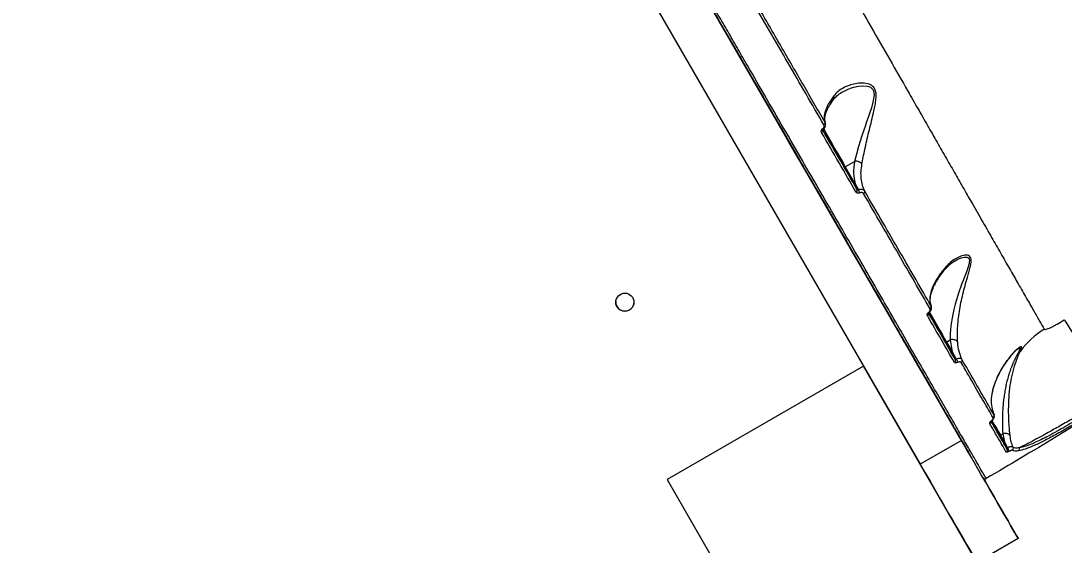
# Model space of a CAD drawing. Header units: millimetres. Extents: x -5713 to 5719, y -6024 to 5481.
# Drawn here: x 1349.4 to 1809.2, y 352.9 to 584.2 of the extents above; entities that cross this region are included whole.
import ezdxf

# ---------------------------------------------------------------- set-up
doc = ezdxf.new("R2010")
doc.units = ezdxf.units.MM
for name, color, linetype in [('DIKOM_ОБЪЕКТ', 7, 'Continuous'), ('DIKOM_РАЗМЕР_ЗОНА', 7, 'Continuous'), ('DIKOM_РАЗМЕР_ОБЪЕКТА', 7, 'Continuous')]:
    doc.layers.add(name, color=color, linetype=linetype)
doc.styles.add('style1', font='arial.ttf', dxfattribs={"width": 0.8})
doc.dimstyles.new('1-50', dxfattribs={"dimtxt": 300, "dimasz": 200, "dimexe": 100, "dimexo": 0, "dimgap": 100, "dimtad": 1, "dimdec": 0, "dimtxsty": 'style1', "dimcen": 0, "dimclrd": 7, "dimclre": 7, "dimadec": 1, "dimazin": 2, "dimtfac": 1, "dimtdec": 0, "dimtmove": 1, "dimatfit": 3, "dimfxl": 0, "dimlwd": 25, "dimlwe": 18, "dimarcsym": 0})

# ---------------------------------------------------------------- blocks, each defined once
blk = doc.blocks.new('*D16')
at = {"layer": 'Defpoints', "color": 0, "transparency": 16777216}
for p in [(2713.82, 2377.67), (-3598.04, -60.3), (-3598.04, -5183.86)]:
    blk.add_point(p, dxfattribs=at)
at = {"layer": 'DIKOM_РАЗМЕР_ОБЪЕКТА', "color": 7, "lineweight": 18, "transparency": 16777216}
for p, q in [((2713.82, 2377.67), (2713.82, -5283.86)), ((-3598.04, -60.3), (-3598.04, -5283.86))]:
    blk.add_line(p, q, dxfattribs=at)
at = {"layer": 'DIKOM_РАЗМЕР_ОБЪЕКТА', "color": 7, "lineweight": 25, "transparency": 16777216}
blk.add_line((2513.82, -5183.86), (-3398.04, -5183.86), dxfattribs=at)
at = {"layer": 'DIKOM_РАЗМЕР_ОБЪЕКТА', "color": 7, "transparency": 16777216}
for points in [[(-3398.04, -5150.53), (-3398.04, -5217.2), (-3598.04, -5183.86)], [(2513.82, -5150.53), (2513.82, -5217.2), (2713.82, -5183.86)]]:
    blk.add_solid(points, dxfattribs=at)
at = {"layer": 'DIKOM_РАЗМЕР_ОБЪЕКТА', "color": 0, "transparency": 16777216, "insert": (-444.93, -4930.59), "char_height": 300, "attachment_point": 5, "style": 'style1'}
blk.add_mtext('6300', dxfattribs=at)
blk = doc.blocks.new('*D15')
at = {"layer": 'Defpoints', "color": 0, "transparency": 16777216}
for p in [(-612.28, 3980.94), (4699.87, 3980.94), (684.19, -2271.39)]:
    blk.add_point(p, dxfattribs=at)
at = {"layer": 'DIKOM_РАЗМЕР_ОБЪЕКТА', "color": 7, "lineweight": 18, "transparency": 16777216}
for p, q in [((-612.28, 3980.94), (4799.87, 3980.94)), ((684.19, -2271.39), (4799.87, -2271.39))]:
    blk.add_line(p, q, dxfattribs=at)
at = {"layer": 'DIKOM_РАЗМЕР_ОБЪЕКТА', "color": 7, "lineweight": 25, "transparency": 16777216}
blk.add_line((4699.87, -2071.39), (4699.87, 3780.94), dxfattribs=at)
at = {"layer": 'DIKOM_РАЗМЕР_ОБЪЕКТА', "color": 7, "transparency": 16777216}
for points in [[(4666.54, 3780.94), (4733.21, 3780.94), (4699.87, 3980.94)], [(4666.54, -2071.39), (4733.21, -2071.39), (4699.87, -2271.39)]]:
    blk.add_solid(points, dxfattribs=at)
at = {"layer": 'DIKOM_РАЗМЕР_ОБЪЕКТА', "color": 0, "transparency": 16777216, "insert": (4446.7, 2209.88), "char_height": 300, "attachment_point": 5, "rotation": 90, "style": 'style1'}
blk.add_mtext('6250', dxfattribs=at)
blk = doc.blocks.new('*D14')
at = {"layer": 'Defpoints', "color": 0, "transparency": 16777216}
for p in [(3820.87, 1133.89), (-5713.04, -129.05), (3820.87, -5924.39)]:
    blk.add_point(p, dxfattribs=at)
at = {"layer": 'DIKOM_РАЗМЕР_ЗОНА', "color": 7, "lineweight": 18, "transparency": 16777216}
for p, q in [((3820.87, 1133.89), (3820.87, -6024.39)), ((-5713.04, -129.05), (-5713.04, -6024.39))]:
    blk.add_line(p, q, dxfattribs=at)
at = {"layer": 'DIKOM_РАЗМЕР_ЗОНА', "color": 7, "lineweight": 25, "transparency": 16777216}
blk.add_line((-5513.04, -5924.39), (3620.87, -5924.39), dxfattribs=at)
at = {"layer": 'DIKOM_РАЗМЕР_ЗОНА', "color": 7, "transparency": 16777216}
for points in [[(-5513.04, -5891.06), (-5513.04, -5957.73), (-5713.04, -5924.39)], [(3620.87, -5891.06), (3620.87, -5957.73), (3820.87, -5924.39)]]:
    blk.add_solid(points, dxfattribs=at)
at = {"layer": 'DIKOM_РАЗМЕР_ЗОНА', "color": 0, "transparency": 16777216, "insert": (-409.5, -5671.22), "char_height": 300, "attachment_point": 5, "style": 'style1'}
blk.add_mtext('9600', dxfattribs=at)
blk = doc.blocks.new('*D13')
at = {"layer": 'Defpoints', "color": 0, "transparency": 16777216}
for p in [(-612.24, 5480.95), (971.69, -4271.39), (5619.37, -4271.39)]:
    blk.add_point(p, dxfattribs=at)
at = {"layer": 'DIKOM_РАЗМЕР_ЗОНА', "color": 7, "lineweight": 18, "transparency": 16777216}
for p, q in [((-612.24, 5480.95), (5719.37, 5480.95)), ((971.69, -4271.39), (5719.37, -4271.39))]:
    blk.add_line(p, q, dxfattribs=at)
at = {"layer": 'DIKOM_РАЗМЕР_ЗОНА', "color": 7, "lineweight": 25, "transparency": 16777216}
blk.add_line((5619.37, 5280.95), (5619.37, -4071.39), dxfattribs=at)
at = {"layer": 'DIKOM_РАЗМЕР_ЗОНА', "color": 7, "transparency": 16777216}
for points in [[(5586.04, 5280.95), (5652.71, 5280.95), (5619.37, 5480.95)], [(5586.04, -4071.39), (5652.71, -4071.39), (5619.37, -4271.39)]]:
    blk.add_solid(points, dxfattribs=at)
at = {"layer": 'DIKOM_РАЗМЕР_ЗОНА', "color": 0, "transparency": 16777216, "insert": (5366.2, 2209.88), "char_height": 300, "attachment_point": 5, "rotation": 90, "style": 'style1'}
blk.add_mtext('9750', dxfattribs=at)

msp = doc.modelspace()

# ---------------------------------------------------------------- linework, layer by layer
at = {"layer": 'DIKOM_ОБЪЕКТ', "color": 7, "linetype": 'Continuous', "lineweight": 15}
for p, q in [((1763.94, 399.05), (1363.94, 1091.87)), ((1345.75, 1081.37), (1745.75, 388.55)), ((1651.42, 593.95), (1692.5, 522.8)), ((1704.03, 538.77), (1703.76, 539.64)), ((1704.02, 538.56), (1704, 538.85)), ((1712.07, 519.9), (1716.49, 512.24)), ((1712.7, 519.81), (1716.78, 522.17)), ((1712.7, 519.81), (1717.11, 512.16)), ((1716.78, 522.17), (1716.78, 522.17)), ((1694.66, 519.05), (1708.78, 494.59)), ((1717.11, 512.16), (1718.51, 509.58)), ((1710.36, 491.86), (1723.27, 469.5)), ((1750.72, 457.94), (1750.44, 458.75)), ((1756.72, 442.56), (1759.21, 438.24)), ((1757.34, 442.48), (1758.89, 443.37)), ((1757.34, 442.48), (1759.84, 438.16)), ((1758.89, 443.37), (1758.89, 443.37)), ((1758.89, 443.37), (1759.84, 438.16)), ((1759.21, 438.24), (1761.23, 434.75)), ((1759.84, 438.16), (1761.59, 434.97)), ((1742.7, 435.84), (1743.11, 435.14)), ((1743.43, 434.57), (1751.94, 419.84)), ((1785.84, 436.56), (1785.94, 436.68)), ((1720.75, 431.86), (1634.15, 381.86)), ((1720.75, 431.86), (1634.15, 381.86)), ((1720.75, 431.85), (1634.15, 381.85)), ((1770.75, 345.25), (1720.75, 431.85)), ((1720.75, 431.85), (1720.75, 431.85)), ((1751.75, 420.17), (1751.92, 419.88)), ((1751.81, 420.21), (1751.82, 420.19)), ((1751.94, 419.84), (1751.82, 420.2)), ((1778.4, 410.01), (1778.25, 410.37)), ((1780.47, 401.42), (1782.27, 398.31)), ((1781.1, 401.33), (1782.11, 401.92)), ((1781.1, 401.33), (1782.89, 398.23)), ((1782.11, 401.92), (1782.11, 401.92)), ((1782.11, 401.92), (1782.89, 398.23)), ((1763.94, 399.05), (1745.75, 388.55)), ((1782.27, 398.31), (1784.05, 395.22)), ((1782.89, 398.23), (1784.2, 395.83)), ((1634.15, 381.85), (1634.15, 381.86)), ((1634.15, 381.85), (1684.15, 295.25)), ((1788.94, 355.75), (1770.75, 345.25)), ((1788.94, 355.75), (1788.94, 355.75))]:
    msp.add_line(p, q, dxfattribs=at)
at = {"layer": 'DIKOM_ОБЪЕКТ', "color": 7, "linetype": 'Continuous', "lineweight": 15, "flags": 128}
for points in [[(1652.25, 592.51), (1657.27, 583.8), (1662.21, 575.25), (1667.06, 566.85), (1671.81, 558.63), (1676.46, 550.57), (1681, 542.7), (1685.44, 535.02), (1689.76, 527.54), (1693.96, 520.27), (1698.04, 513.2), (1701.99, 506.35), (1705.81, 499.73), (1709.5, 493.34), (1713.06, 487.19), (1716.47, 481.27), (1719.74, 475.61), (1722.86, 470.2), (1725.84, 465.05), (1728.66, 460.16), (1731.33, 455.54), (1733.84, 451.19), (1736.19, 447.12), (1738.38, 443.33), (1740.4, 439.82), (1742.26, 436.6), (1743.95, 433.67), (1745.48, 431.03), (1746.83, 428.69), (1748.01, 426.65), (1749.02, 424.9), (1749.85, 423.46), (1750.51, 422.32), (1750.99, 421.48), (1751.3, 420.94), (1751.43, 420.71), (1751.39, 420.79), (1751.17, 421.17), (1750.77, 421.86), (1750.2, 422.85), (1749.46, 424.14), (1748.54, 425.74), (1747.44, 427.63), (1746.17, 429.82), (1744.74, 432.31), (1743.13, 435.1), (1741.35, 438.17), (1739.41, 441.54), (1737.3, 445.19), (1735.03, 449.12), (1732.6, 453.33), (1730.01, 457.82), (1727.27, 462.57), (1724.37, 467.59), (1721.32, 472.87), (1718.12, 478.41), (1714.78, 484.2), (1711.3, 490.23), (1707.68, 496.51), (1703.92, 503.01), (1700.03, 509.75), (1696.01, 516.71), (1691.87, 523.88), (1687.61, 531.26), (1683.23, 538.84), (1678.75, 546.61), (1674.15, 554.58), (1669.45, 562.72), (1664.65, 571.03), (1659.76, 579.51), (1654.77, 588.14)], [(1663.94, 572.26), (1663.35, 573.28), (1662.81, 574.21), (1662.38, 574.97), (1662.08, 575.48), (1661.94, 575.71), (1661.99, 575.64), (1662.21, 575.26), (1662.58, 574.61), (1663.07, 573.76), (1663.64, 572.78), (1664.24, 571.74), (1664.81, 570.76), (1665.3, 569.9), (1665.67, 569.26), (1665.89, 568.88), (1665.93, 568.8), (1665.8, 569.03), (1665.5, 569.55), (1665.07, 570.31), (1664.53, 571.24), (1663.94, 572.26)], [(1663.94, 572.26), (1663.35, 573.28), (1662.81, 574.21), (1662.38, 574.97), (1662.08, 575.49), (1661.95, 575.72), (1661.99, 575.64), (1662.21, 575.26), (1662.58, 574.62), (1663.07, 573.76), (1663.64, 572.78), (1664.24, 571.74), (1664.81, 570.76), (1665.3, 569.9), (1665.67, 569.26), (1665.89, 568.88), (1665.93, 568.81), (1665.8, 569.04), (1665.5, 569.55), (1665.07, 570.31), (1664.53, 571.24), (1663.94, 572.26)], [(1678.65, 546.77), (1677.71, 548.41), (1676.8, 549.99), (1675.95, 551.46), (1675.2, 552.75), (1674.58, 553.83), (1674.11, 554.65), (1673.8, 555.19), (1673.66, 555.42), (1673.71, 555.35), (1673.93, 554.96), (1674.32, 554.27), (1674.88, 553.32), (1675.56, 552.13), (1676.36, 550.74), (1677.25, 549.21), (1678.18, 547.6), (1679.13, 545.95), (1680.06, 544.33), (1680.95, 542.8), (1681.75, 541.42), (1682.43, 540.23), (1682.98, 539.27), (1683.38, 538.59), (1683.6, 538.2), (1683.65, 538.11)], [(1711.22, 552.65), (1712.18, 553.18), (1713.65, 553.87), (1715.03, 554.4), (1716.46, 554.84), (1718.56, 555.3), (1720.47, 555.49), (1722.42, 555.36), (1723.16, 555.16), (1723.78, 554.89), (1724.84, 553.92), (1725.17, 553.25), (1725.35, 552.44), (1725.4, 551.63), (1725.34, 550.69), (1724.89, 548.29), (1724.2, 545.83), (1723.39, 543.33), (1722.76, 541.48), (1722.13, 539.63), (1721.42, 537.56), (1720.88, 535.95), (1720.05, 533.43), (1719.29, 531.03), (1718.58, 528.7), (1717.61, 525.29), (1716.78, 522.17), (1716.78, 522.17)], [(1702.82, 535.92), (1702.86, 535.81), (1702.87, 535.68), (1702.84, 535.55), (1702.78, 535.41), (1702.69, 535.27), (1702.57, 535.13), (1702.42, 535.01), (1702.26, 534.9)], [(1703.07, 536.49), (1703.93, 534.99), (1705.11, 532.95), (1706.32, 530.86), (1707.52, 528.77), (1708.71, 526.72), (1709.84, 524.76), (1710.9, 522.93), (1711.85, 521.27), (1712.7, 519.81)], [(1692.5, 522.8), (1691.91, 523.82), (1691.37, 524.75), (1690.93, 525.5), (1690.64, 526.02), (1690.5, 526.25), (1690.55, 526.17), (1690.76, 525.8), (1691.14, 525.15), (1691.63, 524.3), (1692.2, 523.31), (1692.8, 522.28), (1693.36, 521.29), (1693.86, 520.44), (1694.23, 519.8), (1694.45, 519.42), (1694.49, 519.34), (1694.36, 519.57), (1694.06, 520.09), (1693.62, 520.84), (1693.09, 521.77), (1692.5, 522.8)], [(1705.36, 500.52), (1704.41, 502.15), (1703.5, 503.73), (1702.66, 505.2), (1701.91, 506.49), (1701.29, 507.57), (1700.81, 508.39), (1700.5, 508.93), (1700.37, 509.17), (1700.41, 509.09), (1700.64, 508.7), (1701.03, 508.02), (1701.58, 507.06), (1702.27, 505.87), (1703.07, 504.48), (1703.95, 502.96), (1704.89, 501.34), (1705.84, 499.69), (1706.77, 498.08), (1707.65, 496.55), (1708.45, 495.16), (1709.14, 493.97), (1709.69, 493.02), (1710.09, 492.33), (1710.31, 491.94), (1710.36, 491.86), (1710.22, 492.1), (1709.91, 492.64), (1709.43, 493.46), (1708.81, 494.54), (1708.06, 495.83), (1707.22, 497.3), (1706.31, 498.88), (1705.36, 500.52)], [(1761.12, 478.33), (1762.07, 478.87), (1763.71, 479.57), (1765.26, 479.95), (1765.84, 479.98), (1766.32, 479.91), (1767.1, 479.43), (1767.31, 479), (1767.39, 478.44), (1767.37, 477.84), (1767.25, 477.12), (1766.7, 475.15), (1765.94, 473.05), (1765.1, 470.86), (1764.6, 469.55), (1764.12, 468.27), (1763.5, 466.59), (1763.07, 465.36), (1762.6, 464), (1761.83, 461.55), (1761.15, 459.18), (1760.54, 456.8), (1759.79, 453.16), (1759.25, 449.6), (1759.08, 447.88), (1758.96, 446.29), (1758.89, 443.37), (1758.89, 443.37)], [(1727.77, 461.7), (1726.82, 463.34), (1725.91, 464.92), (1725.07, 466.38), (1724.32, 467.68), (1723.7, 468.76), (1723.22, 469.58), (1722.91, 470.12), (1722.78, 470.35), (1722.82, 470.27), (1723.04, 469.89), (1723.44, 469.2), (1723.99, 468.25), (1724.68, 467.06), (1725.48, 465.67), (1726.36, 464.14), (1727.29, 462.53), (1728.25, 460.88), (1729.18, 459.26), (1730.06, 457.73), (1730.86, 456.35), (1731.55, 455.16), (1732.1, 454.2), (1732.49, 453.52), (1732.72, 453.13), (1732.77, 453.04)], [(1749.51, 455.66), (1749.55, 455.62), (1749.59, 455.59), (1749.63, 455.56), (1749.65, 455.55), (1749.67, 455.56), (1749.67, 455.56)], [(1749.72, 455.68), (1749.73, 455.67), (1750.94, 453.57), (1752.15, 451.47), (1753.34, 449.42), (1754.47, 447.45), (1755.54, 445.61), (1756.5, 443.94), (1757.34, 442.48)], [(1809.16, 452.27), (1809.55, 451.68), (1810.13, 450.8), (1810.9, 449.62), (1811.85, 448.17), (1812.97, 446.45), (1814.26, 444.48), (1815.7, 442.28), (1817.28, 439.87), (1818.98, 437.27), (1820.79, 434.51), (1822.7, 431.61), (1824.67, 428.59), (1826.71, 425.48), (1828.78, 422.32), (1830.87, 419.13)], [(1737.14, 445.46), (1736.56, 446.49), (1736.02, 447.42), (1735.58, 448.17), (1735.28, 448.69), (1735.15, 448.92), (1735.19, 448.84), (1735.41, 448.46), (1735.78, 447.82), (1736.28, 446.97), (1736.85, 445.98), (1737.44, 444.95), (1738.01, 443.96), (1738.5, 443.11), (1738.88, 442.46), (1739.09, 442.09), (1739.14, 442.01), (1739.01, 442.24), (1738.71, 442.76), (1738.27, 443.51), (1737.73, 444.44), (1737.14, 445.46)], [(1745.2, 431.51), (1744.25, 433.15), (1743.34, 434.73), (1742.5, 436.19), (1741.75, 437.49), (1741.13, 438.56), (1740.65, 439.39), (1740.34, 439.93), (1740.21, 440.16), (1740.25, 440.08), (1740.48, 439.69), (1740.87, 439.01), (1741.42, 438.06), (1742.11, 436.86), (1742.91, 435.48), (1743.79, 433.95), (1744.73, 432.33), (1745.68, 430.69), (1746.61, 429.07), (1747.49, 427.54), (1748.29, 426.16), (1748.98, 424.97), (1749.53, 424.01), (1749.93, 423.33), (1750.15, 422.94), (1750.2, 422.86), (1750.06, 423.09), (1749.75, 423.63), (1749.27, 424.46), (1748.65, 425.53), (1747.9, 426.83), (1747.06, 428.29), (1746.15, 429.87), (1745.2, 431.51)], [(1758.18, 409.03), (1758.23, 408.94), (1758.45, 408.56), (1758.85, 407.87), (1759.4, 406.92), (1760.09, 405.73), (1760.89, 404.34), (1761.77, 402.81), (1762.7, 401.2), (1763.65, 399.55), (1764.59, 397.93), (1765.47, 396.4), (1766.27, 395.02), (1766.96, 393.83), (1767.51, 392.87), (1767.9, 392.19), (1768.13, 391.8), (1768.17, 391.72), (1768.04, 391.96), (1767.73, 392.5), (1767.25, 393.32), (1766.63, 394.4), (1765.88, 395.69), (1765.04, 397.15), (1764.12, 398.73), (1763.18, 400.37), (1763.18, 400.37)], [(1760.9, 404.32), (1760.31, 405.34), (1759.77, 406.27), (1759.34, 407.03), (1759.04, 407.54), (1758.91, 407.77), (1758.95, 407.69), (1759.17, 407.32), (1759.54, 406.67), (1760.03, 405.82), (1760.6, 404.83), (1761.2, 403.8), (1761.77, 402.81), (1762.26, 401.96), (1762.63, 401.32), (1762.85, 400.94), (1762.9, 400.86), (1762.76, 401.09), (1762.46, 401.61), (1762.03, 402.37), (1761.49, 403.3), (1760.9, 404.32)], [(1777.31, 407.9), (1778.23, 406.3), (1779.29, 404.46), (1780.26, 402.79), (1781.1, 401.33)], [(1763.94, 399.05), (1763.35, 400.07), (1762.81, 401.01), (1762.38, 401.76), (1762.08, 402.28), (1761.94, 402.51), (1761.99, 402.43), (1762.21, 402.05), (1762.58, 401.41), (1763.07, 400.56), (1763.64, 399.57), (1764.24, 398.54), (1764.81, 397.55), (1765.3, 396.7), (1765.67, 396.05), (1765.89, 395.68), (1765.93, 395.6), (1765.8, 395.83), (1765.5, 396.35), (1765.07, 397.1), (1764.53, 398.03), (1763.94, 399.05)], [(1788.94, 355.75), (1788.84, 355.92), (1788.56, 356.41), (1788.09, 357.23), (1787.43, 358.36), (1786.6, 359.81), (1785.59, 361.55), (1784.42, 363.58), (1783.09, 365.88), (1781.62, 368.43), (1780.01, 371.22), (1778.28, 374.22), (1776.44, 377.4), (1774.5, 380.75), (1772.49, 384.24), (1770.41, 387.85), (1768.28, 391.53), (1766.12, 395.28), (1763.94, 399.05)], [(1745.75, 388.55), (1747.93, 384.78), (1750.09, 381.03), (1752.22, 377.35), (1754.3, 373.74), (1756.32, 370.25), (1758.25, 366.9), (1760.09, 363.72), (1761.82, 360.72), (1763.43, 357.93), (1764.9, 355.38), (1766.23, 353.08), (1767.4, 351.05), (1768.41, 349.31), (1769.25, 347.86), (1769.9, 346.73), (1770.37, 345.91), (1770.66, 345.42), (1770.75, 345.25)], [(1773.46, 382.57), (1774.51, 380.76), (1776.44, 377.41), (1778.28, 374.22), (1780.01, 371.22), (1781.62, 368.44), (1783.09, 365.89), (1784.42, 363.59), (1785.59, 361.56), (1786.6, 359.81), (1787.43, 358.37), (1788.09, 357.23), (1788.56, 356.41), (1788.84, 355.92), (1788.94, 355.75)]]:
    msp.add_lwpolyline(points, dxfattribs=at)
at = {"layer": 'DIKOM_ОБЪЕКТ', "color": 7, "linetype": 'Continuous', "lineweight": 15}
msp.add_circle((1615.57, 460.04), 4, dxfattribs=at)
for centre, radius, start, end in [((1702.91, 539.18), 0.908, 290.8245, 8.4286), ((1703.52, 537.13), 0.917, 213.0262, 239.0063), ((1716.84, 512.52), 0.454, 218.258, 306.3703), ((1717.13, 509.4), 0.883, 291.4602, 16.7775), ((1712.09, 505.89), 7.41, 18.7709, 29.9251), ((1720.41, 508.8), 0.905, 292.4352, 13.6796), ((1615.57, 460.04), 4, 174.6099, 301.1812), ((1615.57, 460.04), 4, 301.1812, 354.6099), ((1748.51, 454.94), 0.922, 295.4618, 23.9118), ((1749.68, 458.01), 0.93, 295.7874, 20.7643), ((1822.19, 414.14), 40.44, 122.6751, 143.0489), ((1759.57, 438.52), 0.454, 218.258, 306.3703), ((1788.52, 439.74), 1.87, 285.5918, 316.3577), ((1760.38, 434.34), 0.943, 297.0932, 26.0874), ((1757.85, 432.33), 4.58, 14.4658, 35.1855), ((1763.33, 434.3), 0.951, 297.5224, 23.4672), ((1777.38, 409.89), 0.977, 299.3698, 25.9133), ((1775.91, 407.35), 0.999, 299.9161, 7.4222), ((1777.2, 407.85), 0.0781, 232.9299, 292.4347), ((1782.62, 398.59), 0.454, 218.258, 306.3703), ((1781.91, 393.75), 3.09, 9.4899, 42.4057), ((1785.78, 395.56), 1.01, 301.3216, 27.2309), ((1788.49, 395.29), 1.02, 304.6151, 28.718), ((1783.19, 394.73), 0.993, 300.2968, 29.6226), ((1774.3, 383.1), 1, 210, 225.5001)]:
    msp.add_arc(centre, radius, start, end, dxfattribs=at)
for points, knots in [([(1774.81, 382.24), (1774.73, 382.36), (1774.58, 382.62), (1773.52, 384.47), (1771.85, 387.35), (1769.56, 391.33), (1766.66, 396.34), (1763.19, 402.35), (1759.17, 409.31), (1754.63, 417.17), (1749.59, 425.9), (1744.09, 435.44), (1738.14, 445.74), (1731.79, 456.74), (1725.05, 468.42), (1717.96, 480.7), (1710.55, 493.54), (1702.84, 506.89), (1694.87, 520.69), (1686.66, 534.91), (1678.24, 549.49), (1671.15, 561.77), (1665.52, 571.53), (1661.42, 578.63), (1657.29, 585.77), (1653.14, 592.96), (1648.97, 600.18), (1644.79, 607.43), (1639.43, 616.71), (1632.88, 628.06), (1625.12, 641.51), (1616.41, 656.58), (1606.77, 673.28), (1596.2, 691.58), (1585.7, 709.77), (1575.3, 727.79), (1565.77, 744.3), (1557.08, 759.34), (1549.21, 772.97), (1541.37, 786.55), (1533.58, 800.05), (1525.83, 813.47), (1518.15, 826.77), (1509.53, 841.7), (1500.03, 858.16), (1489.71, 876.03), (1479.62, 893.5), (1469.76, 910.59), (1463.41, 921.58), (1460.24, 927.08)], [0, 0, 0, 0, 0.027136, 0.05405, 0.080742, 0.107213, 0.133462, 0.15949, 0.185295, 0.210879, 0.236242, 0.261383, 0.286302, 0.310999, 0.335475, 0.35973, 0.383762, 0.407573, 0.431162, 0.45453, 0.477675, 0.5006, 0.511239, 0.521823, 0.532353, 0.542828, 0.553249, 0.563615, 0.573926, 0.592688, 0.611267, 0.629662, 0.654449, 0.678895, 0.703, 0.726764, 0.750187, 0.768171, 0.786133, 0.804073, 0.821992, 0.83989, 0.857766, 0.875621, 0.900581, 0.925499, 0.950374, 0.975208, 1, 1, 1, 1]), ([(1545.98, 895.16), (1548.55, 890.58), (1553.71, 881.41), (1561.61, 867.37), (1569.63, 853.14), (1577.78, 838.72), (1585.5, 825.05), (1592.79, 812.16), (1599.64, 800.07), (1606.55, 787.86), (1613.54, 775.54), (1620.58, 763.13), (1627.54, 750.86), (1634.43, 738.74), (1641.24, 726.77), (1648.07, 714.75), (1654.93, 702.7), (1661.8, 690.63), (1668.23, 679.34), (1674.23, 668.82), (1679.79, 659.07), (1685.33, 649.34), (1690.85, 639.66), (1696.35, 630.04), (1701.8, 620.48), (1708.32, 609.07), (1715.83, 595.92), (1724.22, 581.23), (1732.4, 566.91), (1739.19, 555.04), (1744.69, 545.43), (1749, 537.89), (1753.2, 530.54), (1757.29, 523.4), (1761.25, 516.47), (1765.08, 509.78), (1769.17, 502.65), (1773.42, 495.21), (1777.77, 487.62), (1781.81, 480.55), (1785.55, 474.02), (1789.21, 467.63), (1792.69, 461.57), (1795.83, 456.08), (1798.46, 451.49), (1799.72, 449.29), (1800.35, 448.19)], [0, 0, 0, 0, 0.024718, 0.049515, 0.074391, 0.099345, 0.124377, 0.144774, 0.16533, 0.186043, 0.206915, 0.227945, 0.249133, 0.269402, 0.289871, 0.31054, 0.331409, 0.352479, 0.373749, 0.391165, 0.408738, 0.426465, 0.444349, 0.462387, 0.480582, 0.498931, 0.528679, 0.558843, 0.589422, 0.620418, 0.638318, 0.656354, 0.674526, 0.692834, 0.711278, 0.729858, 0.748574, 0.773322, 0.798256, 0.823376, 0.848682, 0.874173, 0.905376, 0.936748, 0.968289, 1, 1, 1, 1]), ([(1488.97, 875.31), (1489.06, 875.16), (1492.5, 869.21), (1499.47, 857.12), (1509.9, 839.06), (1520.54, 820.63), (1531.33, 801.94), (1542.21, 783.09), (1553.14, 764.17), (1564.07, 745.24), (1574.99, 726.32), (1585.89, 707.44), (1596.76, 688.61), (1607.57, 669.9), (1618.23, 651.43), (1628.71, 633.27), (1639, 615.45), (1649.09, 597.98), (1657.29, 583.78), (1662.01, 575.59), (1663.55, 572.94)], [0, 0, 0, 0, 0.001599, 0.061791, 0.122025, 0.182563, 0.243471, 0.304309, 0.364879, 0.425491, 0.485967, 0.546403, 0.607157, 0.668119, 0.72896, 0.789389, 0.849778, 0.910265, 0.970881, 1, 1, 1, 1]), ([(2226.74, 842.13), (2220.73, 831.53), (2208.72, 810.33), (2189.49, 779.24), (2169.39, 748.71), (2148.37, 718.81), (2126.58, 689.73), (2104.07, 661.48), (2080.88, 634.08), (2056.88, 607.38), (2031.95, 581.24), (2006.09, 555.71), (1979.32, 530.83), (1951.8, 506.77), (1923.57, 483.54), (1894.83, 461.32), (1865.61, 440.08), (1835.94, 419.87), (1805.72, 400.48), (1785.11, 388.32), (1774.81, 382.24)], [0, 0, 0, 0, 0.056, 0.112, 0.168, 0.224, 0.28, 0.335, 0.39, 0.445, 0.5, 0.556, 0.612, 0.668, 0.724, 0.78, 0.835, 0.89, 0.945, 1, 1, 1, 1]), ([(1703.23, 538.33), (1700.64, 542.82), (1695.49, 551.75), (1687.49, 565.6), (1679.4, 579.63), (1671.21, 593.81), (1665.65, 603.45), (1662.88, 608.25)], [0, 0, 0, 0, 0.204931, 0.407396, 0.607396, 0.804931, 1, 1, 1, 1]), ([(1703.81, 539.31), (1700.64, 544.8), (1694.31, 555.77), (1684.36, 573), (1674.14, 590.71), (1667.08, 602.94), (1663.55, 609.07)], [0, 0, 0, 0, 0.25053, 0.500271, 0.749837, 1, 1, 1, 1]), ([(1665.92, 568.83), (1666.81, 567.28), (1670.94, 560.13), (1678, 547.91), (1687.05, 532.24), (1695.71, 517.22), (1704.02, 502.84), (1711.96, 489.09), (1719.52, 475.99), (1726.67, 463.61), (1733.35, 452.03), (1739.56, 441.28), (1745.28, 431.37), (1750.51, 422.31), (1755.26, 414.09), (1759.44, 406.85), (1762.21, 402.04), (1763.43, 399.94), (1763.6, 399.64)], [0, 0, 0, 0, 0.019235, 0.088754, 0.157923, 0.226942, 0.295844, 0.364794, 0.434204, 0.503763, 0.57309, 0.642051, 0.71106, 0.780212, 0.849317, 0.91874, 0.988278, 1, 1, 1, 1]), ([(1720.05, 520.89), (1720.24, 521.91), (1720.62, 523.95), (1721.34, 527.52), (1722.17, 531.28), (1723.08, 535.15), (1724.05, 539.08), (1724.92, 542.59), (1725.62, 545.66), (1726.11, 548.29), (1726.37, 550.67), (1726.25, 552.75), (1725.69, 554.4), (1724.6, 555.58), (1722.76, 556.48), (1720.2, 556.78), (1717.19, 556.48), (1714.35, 555.72), (1711.76, 554.57), (1709.45, 553.08), (1708.25, 551.74), (1707.66, 551.07)], [0, 0, 0, 0, 0.061032, 0.122081, 0.183446, 0.244984, 0.306446, 0.368688, 0.410533, 0.452543, 0.495171, 0.527352, 0.560219, 0.593035, 0.625482, 0.689372, 0.752567, 0.814728, 0.876666, 0.938683, 1, 1, 1, 1]), ([(1707.52, 549.44), (1707.99, 550.01), (1708.98, 551.23), (1710.46, 552.17), (1711.23, 552.67)], [0, 0, 0, 0, 0.472304, 1, 1, 1, 1]), ([(1707.66, 551.07), (1706.83, 549.9), (1705.18, 547.56), (1703.82, 544.4), (1703.23, 541.57), (1703.62, 540.06), (1703.81, 539.31)], [0, 0, 0, 0, 0.24914, 0.498489, 0.749249, 1, 1, 1, 1]), ([(1703.73, 539.82), (1703.69, 540.18), (1703.6, 540.98), (1703.85, 542.52), (1704.51, 544.46), (1705.67, 546.8), (1706.93, 548.62), (1707.59, 549.57)], [0, 0, 0, 0, 0.154801, 0.341033, 0.544318, 0.762999, 1, 1, 1, 1]), ([(1707.52, 549.48), (1707.52, 549.49), (1707.71, 549.65), (1707.79, 550.06), (1707.8, 550.61), (1707.7, 550.92), (1707.66, 551.07)], [0, 0, 0, 0, 0.006825, 0.474582, 0.734044, 1, 1, 1, 1]), ([(1702.75, 536.63), (1702.88, 536.75), (1703.15, 536.99), (1703.36, 537.45), (1703.41, 537.93), (1703.29, 538.19), (1703.23, 538.33)], [0, 0, 0, 0, 0.249841, 0.499693, 0.749612, 1, 1, 1, 1]), ([(1703.05, 536.34), (1703.23, 536.5), (1703.59, 536.82), (1703.94, 537.47), (1704.1, 538.07), (1704.05, 538.43), (1704.02, 538.56)], [0, 0, 0, 0, 0.273114, 0.551648, 0.834148, 1, 1, 1, 1]), ([(1704.05, 538.58), (1704.05, 538.58), (1704.07, 538.85), (1703.94, 539.08), (1703.81, 539.31)], [0, 0, 0, 0, 0.00743, 1, 1, 1, 1]), ([(1702.26, 534.9), (1702.2, 535.04), (1702.09, 535.31), (1702.13, 535.79), (1702.35, 536.26), (1702.62, 536.51), (1702.75, 536.63)], [0, 0, 0, 0, 0.250366, 0.500292, 0.750178, 1, 1, 1, 1]), ([(1717.46, 508.58), (1714.98, 512.87), (1710.06, 521.39), (1704.85, 530.41), (1702.26, 534.9)], [0, 0, 0, 0, 0.502924, 1, 1, 1, 1]), ([(1702.77, 536), (1702.9, 535.78), (1703.44, 534.85), (1704.49, 533.02), (1705.91, 530.57), (1707.35, 528.06), (1708.75, 525.65), (1710.03, 523.43), (1711.16, 521.47), (1711.77, 520.41), (1712.07, 519.9)], [0, 0, 0, 0, 0.040914, 0.175653, 0.314739, 0.456106, 0.597473, 0.736559, 0.871298, 1, 1, 1, 1]), ([(1702.8, 535.97), (1702.8, 536.01), (1702.81, 536.06), (1702.9, 536.22), (1703, 536.3), (1703.05, 536.34)], [0, 0, 0, 0, 0.51685, 0.760723, 1, 1, 1, 1]), ([(1717.98, 509.66), (1715.53, 513.91), (1710.62, 522.41), (1705.42, 531.41), (1702.82, 535.92)], [0, 0, 0, 0, 0.499999, 1, 1, 1, 1]), ([(1716.78, 522.17), (1716.54, 520.4), (1716.06, 516.88), (1716.76, 513.73), (1717.11, 512.16)], [0, 0, 0, 0, 0.500108, 1, 1, 1, 1]), ([(1720.05, 520.89), (1719.96, 521.03), (1719.78, 521.31), (1719.35, 521.66), (1718.85, 521.93), (1718.21, 522.16), (1717.49, 522.26), (1716.99, 522.2), (1716.78, 522.17)], [0, 0, 0, 0, 0.158466, 0.316072, 0.466657, 0.605241, 0.834691, 1, 1, 1, 1]), ([(1721.29, 509.02), (1720.93, 509.89), (1720.19, 511.66), (1719.67, 514.58), (1719.56, 517.65), (1719.89, 519.81), (1720.05, 520.89)], [0, 0, 0, 0, 0.24829, 0.498397, 0.749051, 1, 1, 1, 1]), ([(1716.49, 512.24), (1716.74, 511.81), (1717.15, 511.09), (1717.62, 510.28), (1717.87, 509.84), (1717.95, 509.71), (1717.98, 509.66)], [0, 0, 0, 0, 0.5, 0.841217, 0.943413, 1, 1, 1, 1]), ([(1719.11, 508.27), (1718.94, 508.21), (1718.61, 508.1), (1718.12, 508.11), (1717.7, 508.27), (1717.54, 508.48), (1717.46, 508.58)], [0, 0, 0, 0, 0.250292, 0.500009, 0.749988, 1, 1, 1, 1]), ([(1718.51, 509.58), (1718.46, 509.56), (1718.35, 509.52), (1718.19, 509.52), (1718.06, 509.56), (1718, 509.63), (1717.98, 509.66)], [0, 0, 0, 0, 0.24961, 0.499191, 0.749596, 1, 1, 1, 1]), ([(1721.29, 509.02), (1721.16, 509.2), (1720.88, 509.55), (1720.17, 509.82), (1719.35, 509.86), (1718.79, 509.68), (1718.51, 509.58)], [0, 0, 0, 0, 0.250071, 0.49999, 0.749854, 1, 1, 1, 1]), ([(1720.76, 507.97), (1720.68, 508.07), (1720.51, 508.28), (1720.1, 508.43), (1719.61, 508.45), (1719.27, 508.33), (1719.11, 508.27)], [0, 0, 0, 0, 0.250007, 0.499991, 0.749702, 1, 1, 1, 1]), ([(1750.08, 457.17), (1747.85, 461.03), (1743.43, 468.7), (1736.22, 481.18), (1728.72, 494.18), (1723.4, 503.39), (1720.76, 507.97)], [0, 0, 0, 0, 0.25449, 0.505986, 0.75449, 1, 1, 1, 1]), ([(1750.55, 458.34), (1748.36, 462.12), (1744, 469.68), (1736.86, 482.04), (1729.35, 495.06), (1723.98, 504.36), (1721.29, 509.02)], [0, 0, 0, 0, 0.25035, 0.499999, 0.749649, 1, 1, 1, 1]), ([(1756.8, 474.66), (1757.41, 475.34), (1758.66, 476.76), (1760.29, 477.82), (1761.14, 478.37)], [0, 0, 0, 0, 0.479726, 1, 1, 1, 1]), ([(1762.26, 442.27), (1762.22, 443.19), (1762.13, 445.04), (1762.2, 448.49), (1762.48, 452.18), (1762.98, 456.01), (1763.67, 459.84), (1764.53, 463.64), (1765.5, 467.35), (1766.42, 470.54), (1767.21, 473.24), (1767.81, 475.47), (1768.19, 477.41), (1768.23, 478.97), (1767.88, 480.06), (1767.1, 480.67), (1765.7, 480.89), (1763.68, 480.44), (1761.29, 479.28), (1759.04, 477.72), (1757.73, 476.36), (1757.08, 475.68)], [0, 0, 0, 0, 0.061278, 0.122055, 0.183142, 0.244031, 0.305481, 0.366622, 0.428209, 0.490563, 0.532096, 0.573953, 0.616803, 0.649334, 0.682138, 0.714994, 0.747559, 0.811583, 0.875036, 0.937617, 1, 1, 1, 1]), ([(1757.08, 475.68), (1756.33, 474.78), (1754.85, 472.99), (1753.12, 470.46), (1751.76, 468.04), (1750.66, 465.51), (1749.99, 462.95), (1749.87, 460.43), (1750.32, 459.03), (1750.55, 458.34)], [0, 0, 0, 0, 0.125085, 0.249504, 0.373783, 0.498946, 0.666815, 0.833898, 1, 1, 1, 1]), ([(1750.23, 459.58), (1750.18, 459.96), (1750.07, 460.74), (1750.17, 462.01), (1750.39, 463.24), (1750.67, 464.27), (1750.95, 465.1), (1751.25, 465.89), (1751.67, 466.87), (1752.33, 468.22), (1753.34, 469.98), (1754.81, 472.2), (1756.17, 473.9), (1756.91, 474.82)], [0, 0, 0, 0, 0.104441, 0.218091, 0.311911, 0.385535, 0.438877, 0.481927, 0.543796, 0.626228, 0.729352, 0.853763, 1, 1, 1, 1]), ([(1756.8, 474.7), (1756.81, 474.72), (1756.95, 474.83), (1757.07, 475.17), (1757.08, 475.51), (1757.08, 475.68)], [0, 0, 0, 0, 0.071587, 0.544466, 1, 1, 1, 1]), ([(1748.91, 454.11), (1748.86, 454.22), (1748.78, 454.43), (1748.83, 454.84), (1749.03, 455.2), (1749.27, 455.48), (1749.43, 455.6), (1749.51, 455.66)], [0, 0, 0, 0, 0.250605, 0.50032, 0.749671, 0.876418, 1, 1, 1, 1]), ([(1752.82, 449.32), (1752.78, 449.38), (1752.72, 449.49), (1752.2, 450.39), (1751.45, 451.69), (1750.57, 453.2), (1749.81, 454.53), (1749.45, 455.15), (1749.33, 455.36)], [0, 0, 0, 0, 0.181202, 0.362404, 0.543606, 0.724807, 0.906009, 1, 1, 1, 1]), ([(1749.33, 455.36), (1749.73, 454.67), (1750.61, 453.15), (1751.98, 450.77), (1753.38, 448.34), (1754.67, 446.11), (1755.81, 444.14), (1756.42, 443.08), (1756.72, 442.56)], [0, 0, 0, 0, 0.145517, 0.321835, 0.498154, 0.671605, 0.839593, 1, 1, 1, 1]), ([(1761.23, 434.75), (1759.38, 437.95), (1755.68, 444.36), (1751.46, 451.67), (1749.35, 455.32)], [0, 0, 0, 0, 0.499999, 1, 1, 1, 1]), ([(1749.35, 455.32), (1749.47, 455.12), (1749.82, 454.51), (1750.57, 453.2), (1751.45, 451.69), (1752.2, 450.39), (1752.72, 449.49), (1752.78, 449.38), (1752.82, 449.32)], [0, 0, 0, 0, 0.088212, 0.270569, 0.452927, 0.635285, 0.817642, 1, 1, 1, 1]), ([(1749.4, 455.36), (1749.42, 455.35), (1749.44, 455.34), (1749.5, 455.41), (1749.59, 455.49), (1749.64, 455.54), (1749.67, 455.56)], [0, 0, 0, 0, 0.366487, 0.694698, 0.849239, 1, 1, 1, 1]), ([(1749.51, 455.66), (1749.58, 455.72), (1749.73, 455.84), (1749.97, 456.11), (1750.16, 456.46), (1750.21, 456.86), (1750.12, 457.07), (1750.08, 457.17)], [0, 0, 0, 0, 0.123913, 0.250335, 0.499629, 0.74936, 1, 1, 1, 1]), ([(1749.67, 455.56), (1749.86, 455.72), (1750.25, 456.04), (1750.62, 456.67), (1750.8, 457.34), (1750.73, 457.77), (1750.69, 457.98)], [0, 0, 0, 0, 0.244742, 0.494881, 0.747275, 1, 1, 1, 1]), ([(1750.67, 457), (1750.67, 457), (1750.79, 457.25), (1750.78, 457.74), (1750.62, 458.14), (1750.55, 458.34)], [0, 0, 0, 0, 0.01481, 0.512596, 1, 1, 1, 1]), ([(1760.81, 433.5), (1758.95, 436.72), (1755.24, 443.15), (1751.01, 450.47), (1748.91, 454.11)], [0, 0, 0, 0, 0.502437, 1, 1, 1, 1]), ([(1800.35, 448.19), (1800.44, 448.12), (1800.6, 447.99), (1801.24, 448.08), (1802.14, 448.38), (1803.28, 448.87), (1804.61, 449.54), (1806.55, 450.62), (1808.12, 451.61), (1809.16, 452.27)], [0, 0, 0, 0, 0.12487, 0.250159, 0.374719, 0.500088, 0.62489, 0.750094, 1, 1, 1, 1]), ([(1762.26, 442.27), (1762.18, 442.42), (1762.03, 442.72), (1761.61, 443.09), (1761.1, 443.36), (1760.41, 443.54), (1759.64, 443.57), (1759.11, 443.43), (1758.89, 443.37)], [0, 0, 0, 0, 0.157484, 0.315518, 0.467206, 0.606843, 0.836571, 1, 1, 1, 1]), ([(1764.2, 434.68), (1763.7, 435.86), (1762.68, 438.23), (1762.4, 440.92), (1762.26, 442.27)], [0, 0, 0, 0, 0.499146, 1, 1, 1, 1]), ([(1786.13, 437), (1785.02, 435.59), (1782.82, 432.78), (1780.54, 428.88), (1778.83, 425.19), (1777.57, 421.35), (1776.93, 417.45), (1777.04, 413.59), (1777.86, 411.41), (1778.26, 410.32)], [0, 0, 0, 0, 0.12463, 0.248553, 0.373164, 0.498894, 0.665764, 0.832647, 1, 1, 1, 1]), ([(1789.02, 437.95), (1788.84, 437.62), (1788.47, 436.94), (1787.86, 435.79), (1787.39, 434.82), (1787.05, 434.09), (1786.84, 433.63), (1786.61, 433.11), (1786.35, 432.49), (1785.99, 431.6), (1785.45, 430.18), (1784.79, 428.23), (1784.11, 425.87), (1783.53, 423.45), (1783.04, 420.93), (1782.65, 418.43), (1782.34, 415.84), (1782.12, 413.28), (1781.98, 410.72), (1781.93, 408.27), (1781.94, 405.92), (1782, 403.76), (1782.08, 402.53), (1782.11, 401.92)], [0, 0, 0, 0, 0.040195, 0.081734, 0.124886, 0.13859, 0.153554, 0.169778, 0.187263, 0.211307, 0.250046, 0.312508, 0.374958, 0.440099, 0.500004, 0.563877, 0.624368, 0.688335, 0.749545, 0.813309, 0.874802, 0.938231, 1, 1, 1, 1]), ([(1785.37, 401.11), (1785.29, 401.74), (1785.15, 402.99), (1784.96, 405.2), (1784.81, 407.59), (1784.69, 410.98), (1784.69, 415.44), (1785.05, 420.82), (1785.78, 425.99), (1786.89, 430.79), (1788.09, 434.34), (1789.13, 436.86), (1789.62, 437.92), (1789.87, 438.46)], [0, 0, 0, 0, 0.063076, 0.125366, 0.18785, 0.2506, 0.375303, 0.499227, 0.623832, 0.74854, 0.873913, 0.936527, 1, 1, 1, 1]), ([(1785.9, 436.61), (1786.22, 437.01), (1786.89, 437.82), (1787.97, 438.89), (1788.61, 439.33), (1788.92, 439.55)], [0, 0, 0, 0, 0.319527, 0.664739, 1, 1, 1, 1]), ([(1785.94, 436.68), (1785.95, 436.69), (1786.04, 436.78), (1786.09, 436.9), (1786.13, 437)], [0, 0, 0, 0, 0.164122, 1, 1, 1, 1]), ([(1789.87, 438.46), (1790.03, 438.81), (1790.34, 439.52), (1790.5, 440.23), (1790.26, 440.49), (1789.66, 440.27), (1788.86, 439.72), (1787.67, 438.73), (1786.74, 437.69), (1786.13, 437)], [0, 0, 0, 0, 0.125319, 0.252242, 0.379656, 0.506419, 0.631285, 0.755611, 1, 1, 1, 1]), ([(1788.87, 439.52), (1789.1, 439.64), (1789.57, 439.88), (1789.8, 439.66), (1789.58, 438.98), (1789.21, 438.29), (1789.02, 437.95)], [0, 0, 0, 0, 0.2469, 0.49802, 0.749293, 1, 1, 1, 1]), ([(1762.28, 433.48), (1762.11, 433.41), (1761.78, 433.27), (1761.34, 433.23), (1760.99, 433.29), (1760.87, 433.43), (1760.81, 433.5)], [0, 0, 0, 0, 0.250264, 0.500022, 0.749912, 1, 1, 1, 1]), ([(1761.59, 434.97), (1761.56, 434.95), (1761.51, 434.92), (1761.41, 434.86), (1761.31, 434.8), (1761.24, 434.76), (1761.23, 434.75), (1761.23, 434.75)], [0, 0, 0, 0, 0.102386, 0.211698, 0.452353, 0.719373, 1, 1, 1, 1]), ([(1764.2, 434.68), (1764.09, 434.82), (1763.86, 435.1), (1763.23, 435.29), (1762.44, 435.28), (1761.87, 435.07), (1761.59, 434.97)], [0, 0, 0, 0, 0.245666, 0.492912, 0.743924, 1, 1, 1, 1]), ([(1763.77, 433.46), (1763.71, 433.52), (1763.59, 433.66), (1763.24, 433.73), (1762.79, 433.68), (1762.45, 433.54), (1762.28, 433.48)], [0, 0, 0, 0, 0.250098, 0.500033, 0.75005, 1, 1, 1, 1]), ([(1777.86, 409.04), (1776.54, 411.34), (1773.89, 415.93), (1769.18, 424.09), (1765.57, 430.34), (1763.77, 433.46)], [0, 0, 0, 0, 0.336006, 0.669339, 1, 1, 1, 1]), ([(1778.26, 410.32), (1776.95, 412.6), (1774.32, 417.15), (1769.62, 425.29), (1766.01, 431.55), (1764.2, 434.68)], [0, 0, 0, 0, 0.333511, 0.666488, 1, 1, 1, 1]), ([(1777.46, 419.91), (1777.57, 420.4), (1777.8, 421.52), (1778.38, 423.49), (1779.2, 425.72), (1780.31, 428.13), (1781.69, 430.67), (1783.48, 433.52), (1785.12, 435.61), (1785.95, 436.66)], [0, 0, 0, 0, 0.102473, 0.233887, 0.390473, 0.523976, 0.671393, 0.833291, 1, 1, 1, 1]), ([(1830.87, 419.13), (1828.58, 417.78), (1824.03, 415.09), (1817.36, 411.21), (1811.06, 407.58), (1805.26, 404.28), (1800.04, 401.37), (1796.07, 399.21), (1793.15, 397.66), (1791, 396.56), (1789.93, 396.04), (1789.39, 395.78)], [0, 0, 0, 0, 0.12647, 0.252061, 0.376776, 0.500618, 0.624523, 0.750283, 0.831468, 0.914707, 1, 1, 1, 1]), ([(1831.2, 418.56), (1829.68, 417.57), (1826.7, 415.62), (1822.3, 412.82), (1817.98, 410.13), (1813.79, 407.58), (1809.76, 405.2), (1805.95, 403.04), (1802.39, 401.1), (1799.09, 399.42), (1795.63, 397.8), (1792.18, 396.41), (1790.32, 395.99), (1789.39, 395.78)], [0, 0, 0, 0, 0.086106, 0.169727, 0.25087, 0.336607, 0.419874, 0.500684, 0.585479, 0.668721, 0.750433, 0.875314, 1, 1, 1, 1]), ([(1831.75, 417.72), (1829.49, 416.25), (1824.97, 413.32), (1818.31, 409.15), (1811.92, 405.3), (1805.98, 401.88), (1800.58, 398.98), (1795.89, 396.72), (1791.92, 395.11), (1790.02, 394.67), (1789.07, 394.46)], [0, 0, 0, 0, 0.125328, 0.250833, 0.375337, 0.500609, 0.625194, 0.750322, 0.875062, 1, 1, 1, 1]), ([(1777.23, 407.78), (1777.35, 407.87), (1777.57, 408.03), (1777.94, 408.39), (1778.26, 408.85), (1778.47, 409.45), (1778.4, 409.86), (1778.37, 410.06)], [0, 0, 0, 0, 0.132156, 0.2618, 0.511711, 0.756582, 1, 1, 1, 1]), ([(1776.4, 406.49), (1776.38, 406.56), (1776.33, 406.7), (1776.4, 407), (1776.6, 407.31), (1776.87, 407.59), (1777.06, 407.72), (1777.15, 407.79)], [0, 0, 0, 0, 0.250253, 0.499696, 0.749379, 0.880544, 1, 1, 1, 1]), ([(1783.69, 393.87), (1783.08, 394.93), (1781.85, 397.05), (1779.42, 401.27), (1777.41, 404.75), (1776.4, 406.49)], [0, 0, 0, 0, 0.334709, 0.668042, 1, 1, 1, 1]), ([(1776.88, 407.48), (1776.89, 407.48), (1776.9, 407.48), (1776.95, 407.54), (1777.03, 407.63), (1777.13, 407.71), (1777.2, 407.76), (1777.23, 407.78)], [0, 0, 0, 0, 0.248013, 0.505295, 0.756571, 0.878817, 1, 1, 1, 1]), ([(1776.96, 407.5), (1777.02, 407.4), (1777.54, 406.5), (1778.42, 404.97), (1779.56, 402.99), (1780.17, 401.93), (1780.47, 401.42)], [0, 0, 0, 0, 0.040765, 0.3723, 0.693395, 1, 1, 1, 1]), ([(1784.05, 395.22), (1783.44, 396.27), (1782.23, 398.38), (1779.85, 402.49), (1777.9, 405.87), (1776.96, 407.5)], [0, 0, 0, 0, 0.340244, 0.680536, 1, 1, 1, 1]), ([(1777.15, 407.79), (1777.24, 407.85), (1777.42, 407.99), (1777.68, 408.25), (1777.87, 408.55), (1777.94, 408.83), (1777.89, 408.97), (1777.86, 409.04)], [0, 0, 0, 0, 0.120037, 0.25059, 0.500267, 0.749776, 1, 1, 1, 1]), ([(1785.37, 401.11), (1785.27, 401.24), (1785.08, 401.51), (1784.64, 401.81), (1784.14, 402.01), (1783.5, 402.14), (1782.8, 402.13), (1782.31, 401.98), (1782.11, 401.92)], [0, 0, 0, 0, 0.160537, 0.319396, 0.470473, 0.608939, 0.837037, 1, 1, 1, 1]), ([(1786.68, 396.02), (1786.37, 396.83), (1785.76, 398.45), (1785.5, 400.22), (1785.37, 401.11)], [0, 0, 0, 0, 0.501056, 1, 1, 1, 1]), ([(1784.2, 395.83), (1784.18, 395.82), (1784.15, 395.8), (1784.11, 395.74), (1784.04, 395.64), (1783.97, 395.43), (1784.02, 395.31), (1784.05, 395.22)], [0, 0, 0, 0, 0.039685, 0.083279, 0.184017, 0.428741, 1, 1, 1, 1]), ([(1786.68, 396.02), (1786.58, 396.1), (1786.39, 396.26), (1785.84, 396.32), (1785.23, 396.23), (1784.66, 396.04), (1784.35, 395.9), (1784.2, 395.83)], [0, 0, 0, 0, 0.23619, 0.477019, 0.729524, 0.862893, 1, 1, 1, 1]), ([(1789.39, 395.78), (1788.8, 395.72), (1787.63, 395.58), (1786.99, 395.87), (1786.68, 396.02)], [0, 0, 0, 0, 0.499995, 1, 1, 1, 1]), ([(1784.96, 394.26), (1784.87, 394.21), (1784.69, 394.11), (1784.36, 393.96), (1784.04, 393.84), (1783.78, 393.8), (1783.72, 393.85), (1783.69, 393.87)], [0, 0, 0, 0, 0.122757, 0.251377, 0.500893, 0.750427, 1, 1, 1, 1]), ([(1786.3, 394.7), (1786.26, 394.71), (1786.18, 394.74), (1785.9, 394.68), (1785.56, 394.55), (1785.23, 394.4), (1785.05, 394.3), (1784.96, 394.26)], [0, 0, 0, 0, 0.249972, 0.499718, 0.749472, 0.878005, 1, 1, 1, 1]), ([(1773.6, 382.39), (1773.69, 382.32), (1773.86, 382.18), (1774.18, 382.09), (1774.51, 382.1), (1774.71, 382.19), (1774.81, 382.24)], [0, 0, 0, 0, 0.25, 0.5, 0.75, 1, 1, 1, 1])]:
    msp.add_open_spline(points, degree=3, knots=knots, dxfattribs=at)
for points in [[(1708.17, 526.65), (1708.14, 526.71), (1708.07, 526.82), (1707.55, 527.73), (1706.8, 529.01), (1705.92, 530.55), (1705.04, 532.08), (1704.29, 533.37), (1703.77, 534.27), (1703.7, 534.38), (1703.67, 534.44)], [(1703.67, 534.44), (1703.7, 534.38), (1703.77, 534.27), (1704.29, 533.37), (1705.04, 532.08), (1705.92, 530.55), (1706.8, 529.01), (1707.55, 527.73), (1708.07, 526.82), (1708.14, 526.71), (1708.17, 526.65)], [(1712.07, 519.9), (1712.1, 519.86), (1712.16, 519.78), (1712.33, 519.72), (1712.52, 519.73), (1712.64, 519.78), (1712.7, 519.81)], [(1756.72, 442.56), (1756.75, 442.52), (1756.81, 442.44), (1756.98, 442.39), (1757.16, 442.4), (1757.28, 442.45), (1757.34, 442.48)], [(1780.47, 401.42), (1780.5, 401.38), (1780.57, 401.3), (1780.73, 401.24), (1780.92, 401.25), (1781.04, 401.31), (1781.1, 401.33)], [(1789.07, 394.46), (1788.48, 394.39), (1787.28, 394.25), (1786.63, 394.55), (1786.3, 394.7)]]:
    msp.add_open_spline(points, degree=3, dxfattribs=at)

# ---------------------------------------------------------------- dimensions: what is measured, and where the dimension line sits
at = {"layer": 'DIKOM_РАЗМЕР_ЗОНА'}
dim = msp.add_linear_dim(base=(5619.37, -4271.39), p1=(-612.24, 5480.95), p2=(971.69, -4271.39), angle=90, text='9750', dimstyle='1-50', override={"dimscale": 1, "dimtix": 0, "dimtofl": 1, "dimtmove": 1, "dimatfit": 3}, dxfattribs=at)
dim.commit()
dim.dimension.update_dxf_attribs({"geometry": '*D13', "text_midpoint": (5619.37, 2209.88), "dimtype": 160})
dim = msp.add_linear_dim(base=(3820.87, -5924.39), p1=(-5713.04, -129.05), p2=(3820.87, 1133.89), text='9600', dimstyle='1-50', override={"dimscale": 1, "dimtix": 0, "dimtofl": 1, "dimtmove": 1, "dimatfit": 3}, dxfattribs=at)
dim.commit()
dim.dimension.update_dxf_attribs({"geometry": '*D14', "text_midpoint": (-409.5, -5924.39), "dimtype": 160})
at = {"layer": 'DIKOM_РАЗМЕР_ОБЪЕКТА'}
dim = msp.add_linear_dim(base=(4699.87, 3980.94), p1=(684.19, -2271.39), p2=(-612.28, 3980.94), angle=90, text='6250', dimstyle='1-50', override={"dimscale": 1, "dimtix": 0, "dimtofl": 1, "dimtmove": 1, "dimatfit": 3}, dxfattribs=at)
dim.commit()
dim.dimension.update_dxf_attribs({"geometry": '*D15', "text_midpoint": (4699.87, 2209.88), "dimtype": 160})
dim = msp.add_linear_dim(base=(-3598.04, -5183.86), p1=(2713.82, 2377.67), p2=(-3598.04, -60.3), text='6300', dimstyle='1-50', override={"dimscale": 1, "dimtix": 0, "dimtofl": 1, "dimtmove": 1, "dimatfit": 3}, dxfattribs=at)
dim.commit()
dim.dimension.update_dxf_attribs({"geometry": '*D16', "text_midpoint": (-444.93, -5183.86), "dimtype": 160})

doc.saveas('drawing.dxf')
